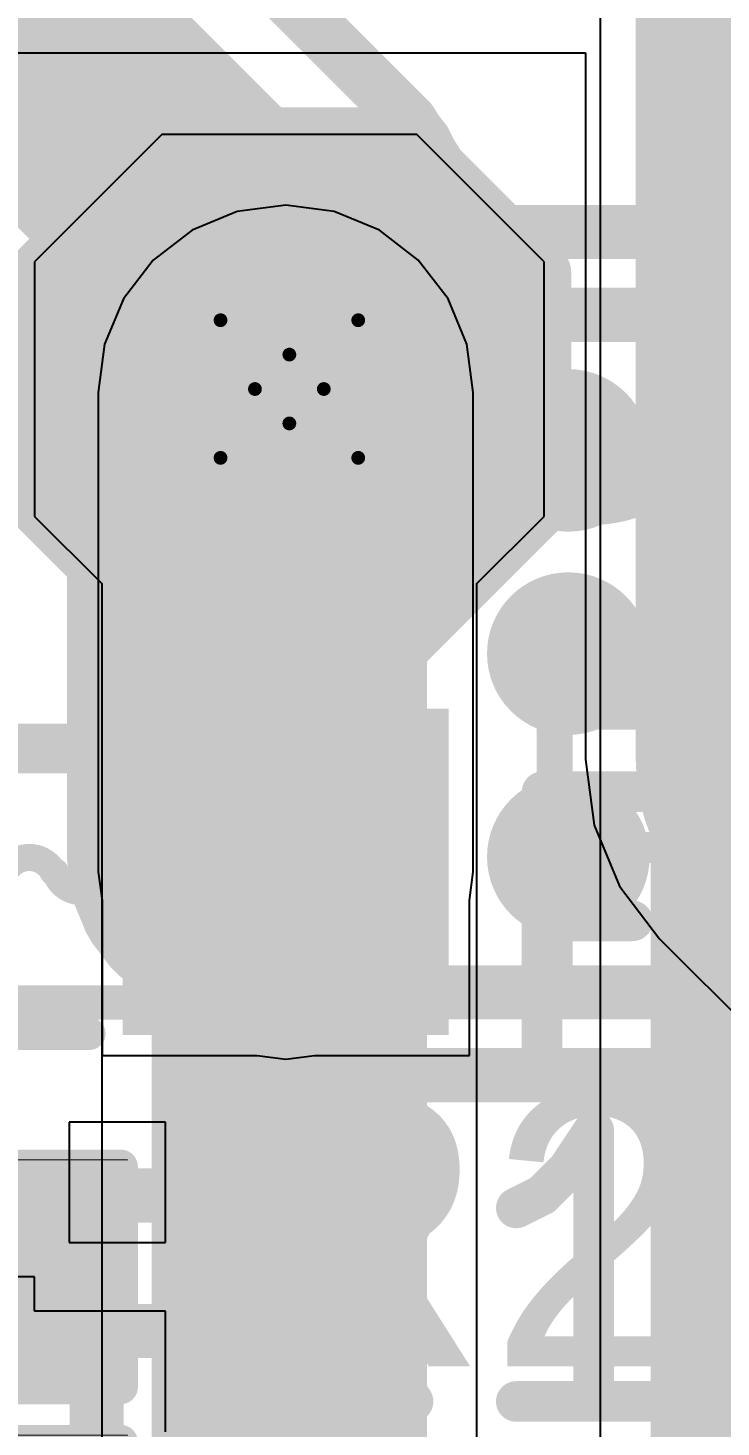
# Model space of a CAD drawing. Header units: inches. Extents: x 0 to 12.4, y -0.6 to 2.2.
# Drawn here: x 0.395 to 0.4957, y 1.0202 to 1.2235 of the extents above; entities that cross this region are included whole.
import ezdxf

# ---------------------------------------------------------------- set-up
doc = ezdxf.new("R2010")
doc.units = ezdxf.units.IN
doc.header["$MEASUREMENT"] = 0
for name, color, linetype in [('Bottom Layer', 5, 'Continuous'), ('Bottom Overlay', 54, 'Continuous'), ('Bottom Paste', 16, 'Continuous'), ('Bottom Solder', 6, 'Continuous'), ('Dimension', 6, 'Continuous'), ('Drill Drawing', 1, 'Continuous'), ('Mechanical 4', 56, 'Continuous'), ('Top Layer', 1, 'Continuous'), ('Top Overlay', 2, 'Continuous'), ('Top Paste', 8, 'Continuous'), ('Top Solder', 216, 'Continuous'), ('Via Holes', 16, 'Continuous')]:
    doc.layers.add(name, color=color, linetype=linetype)
doc.styles.add('Arial', font='', dxfattribs={"height": 0.2})
doc.styles.add('Arial_Bold', font='', dxfattribs={"height": 0.2})
doc.styles.get('Arial').set_extended_font_data('Arial')
doc.styles.get('Arial_Bold').set_extended_font_data('Arial', bold=True)

# ---------------------------------------------------------------- blocks, each defined once
blk = doc.blocks.new('R___0402_25')
at = {"layer": 'Top Layer'}
for points in [[(-0.0275, -0.0125), (-0.0275, 0.0125), (-0.0095, 0.0125), (-0.0095, -0.0125)], [(0.0095, -0.0125), (0.0095, 0.0125), (0.0275, 0.0125), (0.0275, -0.0125)]]:
    blk.add_hatch(color=1, dxfattribs=at).paths.add_polyline_path(points)
at = {"layer": 'Top Paste'}
for points in [[(-0.0275, -0.0125), (-0.0275, 0.0125), (-0.0095, 0.0125), (-0.0095, -0.0125)], [(0.0095, -0.0125), (0.0095, 0.0125), (0.0275, 0.0125), (0.0275, -0.0125)]]:
    blk.add_hatch(color=8, dxfattribs=at).paths.add_polyline_path(points)
at = {"layer": 'Top Solder'}
for points in [[(-0.02967, -0.01467), (-0.02967, 0.01467), (-0.00733, 0.01467), (-0.00733, -0.01467)], [(0.00733, -0.01467), (0.00733, 0.01467), (0.02967, 0.01467), (0.02967, -0.01467)]]:
    blk.add_hatch(color=216, dxfattribs=at).paths.add_polyline_path(points)
at = {"layer": 'Top Overlay'}
for points in [[(-0.031, 0.016, 0.005, 0.005, 0), (-0.031, -0.016, 0.005, 0.005, 0)], [(0.031, 0.016, 0.005, 0.005, 0), (-0.031, 0.016, 0.005, 0.005, 0)], [(0.031, 0.016, 0.005, 0.005, 0), (0.031, -0.016, 0.005, 0.005, 0)], [(0.031, -0.016, 0.005, 0.005, 0), (-0.031, -0.016, 0.005, 0.005, 0)], [(0.032, -0.017, 0.000127, 0.000127, 0), (-0.032, -0.017, 0.000127, 0.000127, 0)]]:
    blk.add_lwpolyline(points, format="xyseb", dxfattribs=at)
for points in [[(-0.03225, 0.016, 0.0025, 0.0025, 1), (-0.02975, 0.016, 0.0025, 0.0025, 1)], [(-0.03225, 0.016, 0.0025, 0.0025, 1), (-0.02975, 0.016, 0.0025, 0.0025, 1)], [(0.02975, 0.016, 0.0025, 0.0025, 1), (0.03225, 0.016, 0.0025, 0.0025, 1)], [(0.02975, 0.016, 0.0025, 0.0025, 1), (0.03225, 0.016, 0.0025, 0.0025, 1)], [(-0.03225, -0.016, 0.0025, 0.0025, 1), (-0.02975, -0.016, 0.0025, 0.0025, 1)], [(-0.03225, -0.016, 0.0025, 0.0025, 1), (-0.02975, -0.016, 0.0025, 0.0025, 1)], [(0.02975, -0.016, 0.0025, 0.0025, 1), (0.03225, -0.016, 0.0025, 0.0025, 1)], [(0.02975, -0.016, 0.0025, 0.0025, 1), (0.03225, -0.016, 0.0025, 0.0025, 1)], [(-0.03203, -0.017, 0.0000635, 0.0000635, 1), (-0.03197, -0.017, 0.0000635, 0.0000635, 1)], [(0.03197, -0.017, 0.0000635, 0.0000635, 1), (0.03203, -0.017, 0.0000635, 0.0000635, 1)]]:
    blk.add_lwpolyline(points, format="xyseb", close=True, dxfattribs=at)
blk = doc.blocks.new('R___0402_26')
at = {"layer": 'Top Layer'}
for points in [[(-0.0275, -0.0125), (-0.0275, 0.0125), (-0.0095, 0.0125), (-0.0095, -0.0125)], [(0.0095, -0.0125), (0.0095, 0.0125), (0.0275, 0.0125), (0.0275, -0.0125)]]:
    blk.add_hatch(color=1, dxfattribs=at).paths.add_polyline_path(points)
at = {"layer": 'Top Paste'}
for points in [[(-0.0275, -0.0125), (-0.0275, 0.0125), (-0.0095, 0.0125), (-0.0095, -0.0125)], [(0.0095, -0.0125), (0.0095, 0.0125), (0.0275, 0.0125), (0.0275, -0.0125)]]:
    blk.add_hatch(color=8, dxfattribs=at).paths.add_polyline_path(points)
at = {"layer": 'Top Solder'}
for points in [[(-0.02967, -0.01467), (-0.02967, 0.01467), (-0.00733, 0.01467), (-0.00733, -0.01467)], [(0.00733, -0.01467), (0.00733, 0.01467), (0.02967, 0.01467), (0.02967, -0.01467)]]:
    blk.add_hatch(color=216, dxfattribs=at).paths.add_polyline_path(points)
at = {"layer": 'Top Overlay'}
for points in [[(-0.031, 0.016, 0.005, 0.005, 0), (-0.031, -0.016, 0.005, 0.005, 0)], [(0.031, 0.016, 0.005, 0.005, 0), (-0.031, 0.016, 0.005, 0.005, 0)], [(0.031, 0.016, 0.005, 0.005, 0), (0.031, -0.016, 0.005, 0.005, 0)], [(0.031, -0.016, 0.005, 0.005, 0), (-0.031, -0.016, 0.005, 0.005, 0)], [(0.032, -0.017, 0.000127, 0.000127, 0), (-0.032, -0.017, 0.000127, 0.000127, 0)]]:
    blk.add_lwpolyline(points, format="xyseb", dxfattribs=at)
for points in [[(-0.03225, 0.016, 0.0025, 0.0025, 1), (-0.02975, 0.016, 0.0025, 0.0025, 1)], [(-0.03225, 0.016, 0.0025, 0.0025, 1), (-0.02975, 0.016, 0.0025, 0.0025, 1)], [(0.02975, 0.016, 0.0025, 0.0025, 1), (0.03225, 0.016, 0.0025, 0.0025, 1)], [(0.02975, 0.016, 0.0025, 0.0025, 1), (0.03225, 0.016, 0.0025, 0.0025, 1)], [(-0.03225, -0.016, 0.0025, 0.0025, 1), (-0.02975, -0.016, 0.0025, 0.0025, 1)], [(-0.03225, -0.016, 0.0025, 0.0025, 1), (-0.02975, -0.016, 0.0025, 0.0025, 1)], [(0.02975, -0.016, 0.0025, 0.0025, 1), (0.03225, -0.016, 0.0025, 0.0025, 1)], [(0.02975, -0.016, 0.0025, 0.0025, 1), (0.03225, -0.016, 0.0025, 0.0025, 1)], [(-0.03203, -0.017, 0.0000635, 0.0000635, 1), (-0.03197, -0.017, 0.0000635, 0.0000635, 1)], [(0.03197, -0.017, 0.0000635, 0.0000635, 1), (0.03203, -0.017, 0.0000635, 0.0000635, 1)]]:
    blk.add_lwpolyline(points, format="xyseb", close=True, dxfattribs=at)
blk = doc.blocks.new('T__________B_44')
at = {"layer": 'Bottom Layer'}
blk.add_hatch(color=5, dxfattribs=at).paths.add_polyline_path([(0.015, 0.03), (-0.015, 0.03), (-0.03, 0.015), (-0.03, -0.015), (-0.015, -0.03), (0.015, -0.03), (0.03, -0.015), (0.03, 0.015)])
at = {"layer": 'Bottom Paste'}
blk.add_hatch(color=16, dxfattribs=at).paths.add_polyline_path([(0.015, 0.03), (-0.015, 0.03), (-0.03, 0.015), (-0.03, -0.015), (-0.015, -0.03), (0.015, -0.03), (0.03, -0.015), (0.03, 0.015)])
at = {"layer": 'Bottom Solder'}
blk.add_hatch(color=6, dxfattribs=at).paths.add_polyline_path([(0.017, 0.034), (-0.017, 0.034), (-0.034, 0.017), (-0.034, -0.017), (-0.017, -0.034), (0.017, -0.034), (0.034, -0.017), (0.034, 0.017)])
at = {"layer": 'Bottom Overlay'}
for points in [[(-0.017, 0.037, 0.00787, 0.00787, 0), (-0.037, 0.017, 0.00787, 0.00787, 0)], [(0.017, 0.037, 0.00787, 0.00787, 0), (-0.017, 0.037, 0.00787, 0.00787, 0)], [(0.017, 0.037, 0.00787, 0.00787, 0), (-0.017, 0.037, 0.00787, 0.00787, 0)], [(0.037, 0.017, 0.00787, 0.00787, 0), (0.017, 0.037, 0.00787, 0.00787, 0)], [(-0.037, 0.017, 0.00787, 0.00787, 0), (-0.037, -0.017, 0.00787, 0.00787, 0)], [(0.037, 0.017, 0.00787, 0.00787, 0), (0.037, -0.017, 0.00787, 0.00787, 0)], [(-0.017, -0.037, 0.00787, 0.00787, 0), (-0.037, -0.017, 0.00787, 0.00787, 0)], [(0.037, -0.017, 0.00787, 0.00787, 0), (0.017, -0.037, 0.00787, 0.00787, 0)], [(0.017, -0.037, 0.00787, 0.00787, 0), (-0.017, -0.037, 0.00787, 0.00787, 0)], [(0.017, -0.037, 0.00787, 0.00787, 0), (-0.017, -0.037, 0.00787, 0.00787, 0)]]:
    blk.add_lwpolyline(points, format="xyseb", dxfattribs=at)
for points in [[(-0.01897, 0.037, 0.00394, 0.00394, 1), (-0.01503, 0.037, 0.00394, 0.00394, 1)], [(-0.01897, 0.037, 0.00394, 0.00394, 1), (-0.01503, 0.037, 0.00394, 0.00394, 1)], [(-0.01897, 0.037, 0.00394, 0.00394, 1), (-0.01503, 0.037, 0.00394, 0.00394, 1)], [(0.01503, 0.037, 0.00394, 0.00394, 1), (0.01897, 0.037, 0.00394, 0.00394, 1)], [(0.01503, 0.037, 0.00394, 0.00394, 1), (0.01897, 0.037, 0.00394, 0.00394, 1)], [(0.01503, 0.037, 0.00394, 0.00394, 1), (0.01897, 0.037, 0.00394, 0.00394, 1)], [(-0.03897, 0.017, 0.00394, 0.00394, 1), (-0.03503, 0.017, 0.00394, 0.00394, 1)], [(-0.03897, 0.017, 0.00394, 0.00394, 1), (-0.03503, 0.017, 0.00394, 0.00394, 1)], [(0.03503, 0.017, 0.00394, 0.00394, 1), (0.03897, 0.017, 0.00394, 0.00394, 1)], [(0.03503, 0.017, 0.00394, 0.00394, 1), (0.03897, 0.017, 0.00394, 0.00394, 1)], [(-0.03897, -0.017, 0.00394, 0.00394, 1), (-0.03503, -0.017, 0.00394, 0.00394, 1)], [(-0.03897, -0.017, 0.00394, 0.00394, 1), (-0.03503, -0.017, 0.00394, 0.00394, 1)], [(0.03503, -0.017, 0.00394, 0.00394, 1), (0.03897, -0.017, 0.00394, 0.00394, 1)], [(0.03503, -0.017, 0.00394, 0.00394, 1), (0.03897, -0.017, 0.00394, 0.00394, 1)], [(-0.01897, -0.037, 0.00394, 0.00394, 1), (-0.01503, -0.037, 0.00394, 0.00394, 1)], [(-0.01897, -0.037, 0.00394, 0.00394, 1), (-0.01503, -0.037, 0.00394, 0.00394, 1)], [(-0.01897, -0.037, 0.00394, 0.00394, 1), (-0.01503, -0.037, 0.00394, 0.00394, 1)], [(0.01503, -0.037, 0.00394, 0.00394, 1), (0.01897, -0.037, 0.00394, 0.00394, 1)], [(0.01503, -0.037, 0.00394, 0.00394, 1), (0.01897, -0.037, 0.00394, 0.00394, 1)], [(0.01503, -0.037, 0.00394, 0.00394, 1), (0.01897, -0.037, 0.00394, 0.00394, 1)]]:
    blk.add_lwpolyline(points, format="xyseb", close=True, dxfattribs=at)
blk = doc.blocks.new('_____0603_57')
at = {"layer": 'Top Layer'}
for points in [[(-0.01378, -0.01969), (-0.05315, -0.01969), (-0.05315, 0.01969), (-0.01378, 0.01969)], [(0.05315, -0.01969), (0.01378, -0.01969), (0.01378, 0.01969), (0.05315, 0.01969)]]:
    blk.add_hatch(color=1, dxfattribs=at).paths.add_polyline_path(points)
at = {"layer": 'Top Paste'}
for points in [[(-0.01378, -0.01969), (-0.05315, -0.01969), (-0.05315, 0.01969), (-0.01378, 0.01969)], [(0.05315, -0.01969), (0.01378, -0.01969), (0.01378, 0.01969), (0.05315, 0.01969)]]:
    blk.add_hatch(color=8, dxfattribs=at).paths.add_polyline_path(points)
at = {"layer": 'Top Solder'}
for points in [[(-0.00978, -0.02369), (-0.05715, -0.02369), (-0.05715, 0.02369), (-0.00978, 0.02369)], [(0.05715, -0.02369), (0.00978, -0.02369), (0.00978, 0.02369), (0.05715, 0.02369)]]:
    blk.add_hatch(color=216, dxfattribs=at).paths.add_polyline_path(points)
at = {"layer": 'Top Overlay'}
for points in [[(0.01, 0.019, 0.005, 0.005, 0), (-0.01, 0.019, 0.005, 0.005, 0)], [(-0.00761, -0.0001, 0.00394, 0.00394, -0.770164), (0, 0, 0.00394, 0.00394, 0)], [(0.00773, 0.00181, 0.00394, 0.00394, -0.784117), (0.00028, 0.00008, 0.00394, 0.00394, 0)], [(0.01, -0.019, 0.005, 0.005, 0), (-0.01, -0.019, 0.005, 0.005, 0)]]:
    blk.add_lwpolyline(points, format="xyseb", dxfattribs=at)
for points in [[(-0.01125, 0.019, 0.0025, 0.0025, 1), (-0.00875, 0.019, 0.0025, 0.0025, 1)], [(0.00875, 0.019, 0.0025, 0.0025, 1), (0.01125, 0.019, 0.0025, 0.0025, 1)], [(-0.00071, 0.00008, 0.00197, 0.00197, 1), (0.00126, 0.00008, 0.00197, 0.00197, 1)], [(0.00674, 0.00181, 0.00197, 0.00197, 1), (0.00871, 0.00181, 0.00197, 0.00197, 1)], [(-0.0086, -0.0001, 0.00197, 0.00197, 1), (-0.00663, -0.0001, 0.00197, 0.00197, 1)], [(-0.00098, 0, 0.00197, 0.00197, 1), (0.00098, 0, 0.00197, 0.00197, 1)], [(-0.01125, -0.019, 0.0025, 0.0025, 1), (-0.00875, -0.019, 0.0025, 0.0025, 1)], [(0.00875, -0.019, 0.0025, 0.0025, 1), (0.01125, -0.019, 0.0025, 0.0025, 1)]]:
    blk.add_lwpolyline(points, format="xyseb", close=True, dxfattribs=at)

msp = doc.modelspace()

# ---------------------------------------------------------------- hatches: boundary and pattern name
at = {"layer": 'Bottom Layer'}
h = msp.add_hatch(color=5, dxfattribs=at)
edge = h.paths.add_edge_path()
edge.add_arc((0.433, 1.171), 0.01181, 0, 360)
at = {"layer": 'Dimension'}
h = msp.add_hatch(color=6, dxfattribs=at)
edge = h.paths.add_edge_path()
edge.add_arc((0.47352, 1.16208), 0.01181, 0, 360)
h = msp.add_hatch(color=6, dxfattribs=at)
edge = h.paths.add_edge_path()
edge.add_arc((0.50305, 1.16208), 0.01181, 0, 360)
h = msp.add_hatch(color=6, dxfattribs=at)
edge = h.paths.add_edge_path()
edge.add_arc((0.47352, 1.13256), 0.01181, 0, 360)
h = msp.add_hatch(color=6, dxfattribs=at)
edge = h.paths.add_edge_path()
edge.add_arc((0.50305, 1.13256), 0.01181, 0, 360)
h = msp.add_hatch(color=6, dxfattribs=at)
edge = h.paths.add_edge_path()
edge.add_arc((0.47352, 1.10303), 0.01181, 0, 360)
h = msp.add_hatch(color=6, dxfattribs=at)
edge = h.paths.add_edge_path()
edge.add_arc((0.50305, 1.10303), 0.01181, 0, 360)
h = msp.add_hatch(color=6, dxfattribs=at)
edge = h.paths.add_edge_path()
edge.add_arc((0.43808, 1.04397), 0.01181, 0, 360)
at = {"layer": 'Top Layer'}
h = msp.add_hatch(color=1, dxfattribs=at)
edge = h.paths.add_edge_path()
edge.add_arc((0.433, 1.171), 0.01181, 0, 360)
at = {"layer": 'Via Holes'}
h = msp.add_hatch(color=7, dxfattribs=at)
edge = h.paths.add_edge_path()
edge.add_arc((0.433, 1.171), 0.00591, 0, 360)

# ---------------------------------------------------------------- linework, layer by layer
at = {"layer": 'Bottom Layer'}
for p, q in [((0.47816, 1.323), (0.47816, 0.78064)), ((0.4145, 1.208), (0.396, 1.1895)), ((0.4515, 1.208), (0.4145, 1.208)), ((0.47, 1.1895), (0.4515, 1.208)), ((0.396, 1.1895), (0.396, 1.1525)), ((0.47, 1.1525), (0.47, 1.1895)), ((0.396, 1.1525), (0.40577, 1.14273)), ((0.46023, 1.14273), (0.47, 1.1525)), ((0.40577, 1.14273), (0.40577, 0.92228)), ((0.46023, 0.911), (0.46023, 1.14273))]:
    msp.add_line(p, q, dxfattribs=at)
for points in [[(0.515, 0.76538, 0.05906, 0.05906, 0), (0.515, 1.323, 0.05906, 0.05906, 0)], [(0.433, 0.911, 0.04, 0.04, 0), (0.433, 1.171, 0.04, 0.04, 0)]]:
    msp.add_lwpolyline(points, format="xyseb", dxfattribs=at)
msp.add_lwpolyline([(0.423, 1.171, 0.02, 0.02, 1), (0.443, 1.171, 0.02, 0.02, 1)], format="xyseb", close=True, dxfattribs=at)
at = {"layer": 'Dimension'}
for points in [[(0.37644, 1.28404, 0.00787, 0.00787, 0), (0.44556, 1.21493, 0.00787, 0.00787, 0)], [(0.35541, 1.26051, 0.03937, 0.03937, 0), (0.42578, 1.19013, 0.03937, 0.03937, 0)], [(0.44556, 1.21493, 0.00787, 0.00787, 0), (0.45058, 1.20991, 0.00787, 0.00787, 0)], [(0.45058, 1.20991, 0.00787, 0.00787, 0), (0.45138, 1.20863, 0.00787, 0.00787, 0)], [(0.45138, 1.20863, 0.00787, 0.00787, 0), (0.4517, 1.20819, 0.00787, 0.00787, 0)], [(0.4517, 1.20819, 0.00787, 0.00787, 0), (0.45246, 1.20722, 0.00787, 0.00787, 0)], [(0.42578, 1.10303, 0.03937, 0.03937, 0), (0.42578, 1.19013, 0.03937, 0.03937, 0)], [(0.45246, 1.20722, 0.00787, 0.00787, 0), (0.45264, 1.20701, 0.00787, 0.00787, 0)], [(0.45246, 1.20722, 0.00787, 0.00787, 0), (0.45246, 1.20722, 0.00787, 0.00787, 0)], [(0.45264, 1.20701, 0.00787, 0.00787, 0), (0.45275, 1.20676, 0.00787, 0.00787, 0)], [(0.45275, 1.20676, 0.00787, 0.00787, 0), (0.45329, 1.20565, 0.00787, 0.00787, 0)], [(0.45329, 1.20565, 0.00787, 0.00787, 0), (0.45355, 1.20517, 0.00787, 0.00787, 0)], [(0.45355, 1.20517, 0.00787, 0.00787, 0), (0.45436, 1.2039, 0.00787, 0.00787, 0)], [(0.45436, 1.2039, 0.00787, 0.00787, 0), (0.45485, 1.20247, 0.00787, 0.00787, 0)], [(0.45485, 1.20247, 0.00787, 0.00787, 0), (0.45506, 1.20197, 0.00787, 0.00787, 0)], [(0.45506, 1.20197, 0.00787, 0.00787, 0), (0.4556, 1.20086, 0.00787, 0.00787, 0)], [(0.4556, 1.20086, 0.00787, 0.00787, 0), (0.45572, 1.20061, 0.00787, 0.00787, 0)], [(0.4556, 1.20086, 0.00787, 0.00787, 0), (0.4556, 1.20086, 0.00787, 0.00787, 0)], [(0.45572, 1.20061, 0.00787, 0.00787, 0), (0.45605, 1.19914, 0.00787, 0.00787, 0)], [(0.45605, 1.19914, 0.00787, 0.00787, 0), (0.4562, 1.19861, 0.00787, 0.00787, 0)], [(0.4562, 1.19861, 0.00787, 0.00787, 0), (0.4567, 1.19719, 0.00787, 0.00787, 0)], [(0.4567, 1.19719, 0.00787, 0.00787, 0), (0.45676, 1.19721, 0.00787, 0.00787, 0)], [(0.45676, 1.19721, 0.00787, 0.00787, 0), (0.45752, 1.19563, 0.00787, 0.00787, 0)], [(0.45752, 1.19563, 0.00787, 0.00787, 0), (0.45922, 1.19428, 0.00787, 0.00787, 0)], [(0.45922, 1.19428, 0.00787, 0.00787, 0), (0.46134, 1.1938, 0.00787, 0.00787, 0)], [(0.46134, 1.1938, 0.00787, 0.00787, 0), (0.53221, 1.1938, 0.00787, 0.00787, 0)], [(0.41862, 1.18085, 0.00787, 0.00787, 0), (0.41985, 1.18118, 0.00787, 0.00787, 0)], [(0.41985, 1.18118, 0.00787, 0.00787, 0), (0.42399, 1.18173, 0.00787, 0.00787, 0)], [(0.42399, 1.18173, 0.00787, 0.00787, 0), (0.42463, 1.18177, 0.00787, 0.00787, 0)], [(0.42463, 1.18177, 0.00787, 0.00787, 0), (0.53225, 1.18177, 0.00787, 0.00787, 0)], [(0.41395, 1.17874, 0.00787, 0.00787, 0), (0.41506, 1.17938, 0.00787, 0.00787, 0)], [(0.41506, 1.17938, 0.00787, 0.00787, 0), (0.41862, 1.18085, 0.00787, 0.00787, 0)], [(0.4109, 1.17639, 0.00787, 0.00787, 0), (0.41395, 1.17874, 0.00787, 0.00787, 0)], [(0.40765, 1.17244, 0.00787, 0.00787, 0), (0.40999, 1.17549, 0.00787, 0.00787, 0)], [(0.40999, 1.17549, 0.00787, 0.00787, 0), (0.4109, 1.17639, 0.00787, 0.00787, 0)], [(0.40554, 1.16777, 0.00787, 0.00787, 0), (0.40701, 1.17133, 0.00787, 0.00787, 0)], [(0.40701, 1.17133, 0.00787, 0.00787, 0), (0.40765, 1.17244, 0.00787, 0.00787, 0)], [(0.40521, 1.16654, 0.00787, 0.00787, 0), (0.40554, 1.16777, 0.00787, 0.00787, 0)], [(0.40466, 1.1624, 0.00787, 0.00787, 0), (0.40521, 1.16654, 0.00787, 0.00787, 0)], [(0.40462, 1.16176, 0.00787, 0.00787, 0), (0.40466, 1.1624, 0.00787, 0.00787, 0)], [(0.40462, 1.10335, 0.00787, 0.00787, 0), (0.40462, 1.16176, 0.00787, 0.00787, 0)], [(0.40462, 1.10335, 0.00787, 0.00787, 0), (0.40466, 1.10271, 0.00787, 0.00787, 0)], [(0.40466, 1.10271, 0.00787, 0.00787, 0), (0.40521, 1.09857, 0.00787, 0.00787, 0)], [(0.40521, 1.09857, 0.00787, 0.00787, 0), (0.40554, 1.09734, 0.00787, 0.00787, 0)], [(0.40554, 1.09734, 0.00787, 0.00787, 0), (0.40701, 1.09378, 0.00787, 0.00787, 0)], [(0.40701, 1.09378, 0.00787, 0.00787, 0), (0.40765, 1.09268, 0.00787, 0.00787, 0)], [(0.40765, 1.09268, 0.00787, 0.00787, 0), (0.40999, 1.08962, 0.00787, 0.00787, 0)], [(0.40999, 1.08962, 0.00787, 0.00787, 0), (0.4109, 1.08872, 0.00787, 0.00787, 0)], [(0.4109, 1.08872, 0.00787, 0.00787, 0), (0.41395, 1.08637, 0.00787, 0.00787, 0)], [(0.41395, 1.08637, 0.00787, 0.00787, 0), (0.41506, 1.08573, 0.00787, 0.00787, 0)], [(0.41506, 1.08573, 0.00787, 0.00787, 0), (0.41862, 1.08426, 0.00787, 0.00787, 0)], [(0.41862, 1.08426, 0.00787, 0.00787, 0), (0.41985, 1.08393, 0.00787, 0.00787, 0)], [(0.41985, 1.08393, 0.00787, 0.00787, 0), (0.42348, 1.08345, 0.00787, 0.00787, 0)], [(0.42348, 1.08345, 0.00787, 0.00787, 0), (0.42399, 1.08338, 0.00787, 0.00787, 0)], [(0.42399, 1.08338, 0.00787, 0.00787, 0), (0.42463, 1.08334, 0.00787, 0.00787, 0)], [(0.42463, 1.08334, 0.00787, 0.00787, 0), (0.53225, 1.08334, 0.00787, 0.00787, 0)], [(0.42199, 1.06885, 0.00787, 0.00787, 0), (0.42378, 1.07065, 0.00787, 0.00787, 0)], [(0.42378, 1.07065, 0.00787, 0.00787, 0), (0.42623, 1.07132, 0.00787, 0.00787, 0)], [(0.42623, 1.07132, 0.00787, 0.00787, 0), (0.53221, 1.07132, 0.00787, 0.00787, 0)], [(0.42135, 1.0664, 0.00787, 0.00787, 0), (0.42199, 1.06885, 0.00787, 0.00787, 0)], [(0.42135, 1.0664, 0.00787, 0.00787, 0), (0.42202, 1.06395, 0.00787, 0.00787, 0)], [(0.42202, 1.06395, 0.00787, 0.00787, 0), (0.42346, 1.06153, 0.00787, 0.00787, 0)], [(0.42346, 1.06153, 0.00787, 0.00787, 0), (0.4237, 1.06097, 0.00787, 0.00787, 0)], [(0.4237, 1.06097, 0.00787, 0.00787, 0), (0.42531, 1.05544, 0.00787, 0.00787, 0)], [(0.42531, 1.05544, 0.00787, 0.00787, 0), (0.42539, 1.05495, 0.00787, 0.00787, 0)], [(0.39021, 1.05382, 0.00787, 0.00787, 0), (0.42481, 1.05382, 0.00787, 0.00787, 0)], [(0.42481, 1.05382, 0.00787, 0.00787, 0), (0.42533, 1.05396, 0.00787, 0.00787, 0)], [(0.42533, 1.05396, 0.00787, 0.00787, 0), (0.42543, 1.05449, 0.00787, 0.00787, 0)], [(0.42539, 1.05495, 0.00787, 0.00787, 0), (0.42543, 1.05449, 0.00787, 0.00787, 0)], [(0.40501, 1.03349, 0.00787, 0.00787, 0), (0.40515, 1.03399, 0.00787, 0.00787, 0)], [(0.40501, 1.01509, 0.00787, 0.00787, 0), (0.40501, 1.03349, 0.00787, 0.00787, 0)], [(0.40515, 1.03399, 0.00787, 0.00787, 0), (0.40566, 1.03413, 0.00787, 0.00787, 0)], [(0.40566, 1.03413, 0.00787, 0.00787, 0), (0.42481, 1.03413, 0.00787, 0.00787, 0)], [(0.42481, 1.03413, 0.00787, 0.00787, 0), (0.42533, 1.03398, 0.00787, 0.00787, 0)], [(0.42531, 1.03251, 0.00787, 0.00787, 0), (0.42539, 1.033, 0.00787, 0.00787, 0)], [(0.42533, 1.03398, 0.00787, 0.00787, 0), (0.42543, 1.03346, 0.00787, 0.00787, 0)], [(0.42539, 1.033, 0.00787, 0.00787, 0), (0.42543, 1.03346, 0.00787, 0.00787, 0)], [(0.4237, 1.02698, 0.00787, 0.00787, 0), (0.42531, 1.03251, 0.00787, 0.00787, 0)], [(0.42337, 1.02623, 0.00787, 0.00787, 0), (0.4237, 1.02698, 0.00787, 0.00787, 0)], [(0.42297, 1.02429, 0.00787, 0.00787, 0), (0.42337, 1.02623, 0.00787, 0.00787, 0)], [(0.42297, 1.02429, 0.00787, 0.00787, 0), (0.42337, 1.02235, 0.00787, 0.00787, 0)], [(0.42337, 1.02235, 0.00787, 0.00787, 0), (0.4237, 1.0216, 0.00787, 0.00787, 0)], [(0.4237, 1.0216, 0.00787, 0.00787, 0), (0.42531, 1.01607, 0.00787, 0.00787, 0)]]:
    msp.add_lwpolyline(points, format="xyseb", dxfattribs=at)
for points in [[(0.44359, 1.21493, 0.00394, 0.00394, 1), (0.44752, 1.21493, 0.00394, 0.00394, 1)], [(0.44359, 1.21493, 0.00394, 0.00394, 1), (0.44752, 1.21493, 0.00394, 0.00394, 1)], [(0.44861, 1.20991, 0.00394, 0.00394, 1), (0.45255, 1.20991, 0.00394, 0.00394, 1)], [(0.44861, 1.20991, 0.00394, 0.00394, 1), (0.45255, 1.20991, 0.00394, 0.00394, 1)], [(0.44941, 1.20863, 0.00394, 0.00394, 1), (0.45335, 1.20863, 0.00394, 0.00394, 1)], [(0.44941, 1.20863, 0.00394, 0.00394, 1), (0.45335, 1.20863, 0.00394, 0.00394, 1)], [(0.44973, 1.20819, 0.00394, 0.00394, 1), (0.45366, 1.20819, 0.00394, 0.00394, 1)], [(0.44973, 1.20819, 0.00394, 0.00394, 1), (0.45366, 1.20819, 0.00394, 0.00394, 1)], [(0.41594, 1.19013, 0.01969, 0.01969, 1), (0.43562, 1.19013, 0.01969, 0.01969, 1)], [(0.41594, 1.19013, 0.01969, 0.01969, 1), (0.43562, 1.19013, 0.01969, 0.01969, 1)], [(0.4505, 1.20722, 0.00394, 0.00394, 1), (0.45443, 1.20722, 0.00394, 0.00394, 1)], [(0.4505, 1.20722, 0.00394, 0.00394, 1), (0.45443, 1.20722, 0.00394, 0.00394, 1)], [(0.4505, 1.20722, 0.00394, 0.00394, 1), (0.45443, 1.20722, 0.00394, 0.00394, 1)], [(0.4505, 1.20722, 0.00394, 0.00394, 1), (0.45443, 1.20722, 0.00394, 0.00394, 1)], [(0.45067, 1.20701, 0.00394, 0.00394, 1), (0.4546, 1.20701, 0.00394, 0.00394, 1)], [(0.45067, 1.20701, 0.00394, 0.00394, 1), (0.4546, 1.20701, 0.00394, 0.00394, 1)], [(0.45079, 1.20676, 0.00394, 0.00394, 1), (0.45472, 1.20676, 0.00394, 0.00394, 1)], [(0.45079, 1.20676, 0.00394, 0.00394, 1), (0.45472, 1.20676, 0.00394, 0.00394, 1)], [(0.45132, 1.20565, 0.00394, 0.00394, 1), (0.45526, 1.20565, 0.00394, 0.00394, 1)], [(0.45132, 1.20565, 0.00394, 0.00394, 1), (0.45526, 1.20565, 0.00394, 0.00394, 1)], [(0.45159, 1.20517, 0.00394, 0.00394, 1), (0.45552, 1.20517, 0.00394, 0.00394, 1)], [(0.45159, 1.20517, 0.00394, 0.00394, 1), (0.45552, 1.20517, 0.00394, 0.00394, 1)], [(0.45239, 1.2039, 0.00394, 0.00394, 1), (0.45632, 1.2039, 0.00394, 0.00394, 1)], [(0.45239, 1.2039, 0.00394, 0.00394, 1), (0.45632, 1.2039, 0.00394, 0.00394, 1)], [(0.45289, 1.20247, 0.00394, 0.00394, 1), (0.45682, 1.20247, 0.00394, 0.00394, 1)], [(0.45289, 1.20247, 0.00394, 0.00394, 1), (0.45682, 1.20247, 0.00394, 0.00394, 1)], [(0.45309, 1.20197, 0.00394, 0.00394, 1), (0.45703, 1.20197, 0.00394, 0.00394, 1)], [(0.45309, 1.20197, 0.00394, 0.00394, 1), (0.45703, 1.20197, 0.00394, 0.00394, 1)], [(0.45363, 1.20086, 0.00394, 0.00394, 1), (0.45757, 1.20086, 0.00394, 0.00394, 1)], [(0.45363, 1.20086, 0.00394, 0.00394, 1), (0.45757, 1.20086, 0.00394, 0.00394, 1)], [(0.45363, 1.20086, 0.00394, 0.00394, 1), (0.45757, 1.20086, 0.00394, 0.00394, 1)], [(0.45363, 1.20086, 0.00394, 0.00394, 1), (0.45757, 1.20086, 0.00394, 0.00394, 1)], [(0.45375, 1.20061, 0.00394, 0.00394, 1), (0.45769, 1.20061, 0.00394, 0.00394, 1)], [(0.45375, 1.20061, 0.00394, 0.00394, 1), (0.45769, 1.20061, 0.00394, 0.00394, 1)], [(0.45408, 1.19914, 0.00394, 0.00394, 1), (0.45802, 1.19914, 0.00394, 0.00394, 1)], [(0.45408, 1.19914, 0.00394, 0.00394, 1), (0.45802, 1.19914, 0.00394, 0.00394, 1)], [(0.45424, 1.19861, 0.00394, 0.00394, 1), (0.45817, 1.19861, 0.00394, 0.00394, 1)], [(0.45424, 1.19861, 0.00394, 0.00394, 1), (0.45817, 1.19861, 0.00394, 0.00394, 1)], [(0.45473, 1.19719, 0.00394, 0.00394, 1), (0.45867, 1.19719, 0.00394, 0.00394, 1)], [(0.45473, 1.19719, 0.00394, 0.00394, 1), (0.45867, 1.19719, 0.00394, 0.00394, 1)], [(0.45479, 1.19721, 0.00394, 0.00394, 1), (0.45873, 1.19721, 0.00394, 0.00394, 1)], [(0.45479, 1.19721, 0.00394, 0.00394, 1), (0.45873, 1.19721, 0.00394, 0.00394, 1)], [(0.45555, 1.19563, 0.00394, 0.00394, 1), (0.45949, 1.19563, 0.00394, 0.00394, 1)], [(0.45555, 1.19563, 0.00394, 0.00394, 1), (0.45949, 1.19563, 0.00394, 0.00394, 1)], [(0.45725, 1.19428, 0.00394, 0.00394, 1), (0.46119, 1.19428, 0.00394, 0.00394, 1)], [(0.45725, 1.19428, 0.00394, 0.00394, 1), (0.46119, 1.19428, 0.00394, 0.00394, 1)], [(0.45937, 1.1938, 0.00394, 0.00394, 1), (0.46331, 1.1938, 0.00394, 0.00394, 1)], [(0.45937, 1.1938, 0.00394, 0.00394, 1), (0.46331, 1.1938, 0.00394, 0.00394, 1)], [(0.41788, 1.18118, 0.00394, 0.00394, 1), (0.42182, 1.18118, 0.00394, 0.00394, 1)], [(0.41788, 1.18118, 0.00394, 0.00394, 1), (0.42182, 1.18118, 0.00394, 0.00394, 1)], [(0.42202, 1.18173, 0.00394, 0.00394, 1), (0.42596, 1.18173, 0.00394, 0.00394, 1)], [(0.42202, 1.18173, 0.00394, 0.00394, 1), (0.42596, 1.18173, 0.00394, 0.00394, 1)], [(0.42266, 1.18177, 0.00394, 0.00394, 1), (0.42659, 1.18177, 0.00394, 0.00394, 1)], [(0.42266, 1.18177, 0.00394, 0.00394, 1), (0.42659, 1.18177, 0.00394, 0.00394, 1)], [(0.41309, 1.17938, 0.00394, 0.00394, 1), (0.41702, 1.17938, 0.00394, 0.00394, 1)], [(0.41309, 1.17938, 0.00394, 0.00394, 1), (0.41702, 1.17938, 0.00394, 0.00394, 1)], [(0.41665, 1.18085, 0.00394, 0.00394, 1), (0.42059, 1.18085, 0.00394, 0.00394, 1)], [(0.41665, 1.18085, 0.00394, 0.00394, 1), (0.42059, 1.18085, 0.00394, 0.00394, 1)], [(0.41198, 1.17874, 0.00394, 0.00394, 1), (0.41592, 1.17874, 0.00394, 0.00394, 1)], [(0.41198, 1.17874, 0.00394, 0.00394, 1), (0.41592, 1.17874, 0.00394, 0.00394, 1)], [(0.40803, 1.17549, 0.00394, 0.00394, 1), (0.41196, 1.17549, 0.00394, 0.00394, 1)], [(0.40803, 1.17549, 0.00394, 0.00394, 1), (0.41196, 1.17549, 0.00394, 0.00394, 1)], [(0.40893, 1.17639, 0.00394, 0.00394, 1), (0.41286, 1.17639, 0.00394, 0.00394, 1)], [(0.40893, 1.17639, 0.00394, 0.00394, 1), (0.41286, 1.17639, 0.00394, 0.00394, 1)], [(0.40504, 1.17133, 0.00394, 0.00394, 1), (0.40898, 1.17133, 0.00394, 0.00394, 1)], [(0.40504, 1.17133, 0.00394, 0.00394, 1), (0.40898, 1.17133, 0.00394, 0.00394, 1)], [(0.40568, 1.17244, 0.00394, 0.00394, 1), (0.40962, 1.17244, 0.00394, 0.00394, 1)], [(0.40568, 1.17244, 0.00394, 0.00394, 1), (0.40962, 1.17244, 0.00394, 0.00394, 1)], [(0.40357, 1.16777, 0.00394, 0.00394, 1), (0.40751, 1.16777, 0.00394, 0.00394, 1)], [(0.40357, 1.16777, 0.00394, 0.00394, 1), (0.40751, 1.16777, 0.00394, 0.00394, 1)], [(0.40324, 1.16654, 0.00394, 0.00394, 1), (0.40718, 1.16654, 0.00394, 0.00394, 1)], [(0.40324, 1.16654, 0.00394, 0.00394, 1), (0.40718, 1.16654, 0.00394, 0.00394, 1)], [(0.40265, 1.16176, 0.00394, 0.00394, 1), (0.40659, 1.16176, 0.00394, 0.00394, 1)], [(0.40265, 1.16176, 0.00394, 0.00394, 1), (0.40659, 1.16176, 0.00394, 0.00394, 1)], [(0.40269, 1.1624, 0.00394, 0.00394, 1), (0.40663, 1.1624, 0.00394, 0.00394, 1)], [(0.40269, 1.1624, 0.00394, 0.00394, 1), (0.40663, 1.1624, 0.00394, 0.00394, 1)], [(0.41594, 1.10303, 0.01969, 0.01969, 1), (0.43562, 1.10303, 0.01969, 0.01969, 1)], [(0.40265, 1.10335, 0.00394, 0.00394, 1), (0.40659, 1.10335, 0.00394, 0.00394, 1)], [(0.40265, 1.10335, 0.00394, 0.00394, 1), (0.40659, 1.10335, 0.00394, 0.00394, 1)], [(0.40269, 1.10271, 0.00394, 0.00394, 1), (0.40663, 1.10271, 0.00394, 0.00394, 1)], [(0.40269, 1.10271, 0.00394, 0.00394, 1), (0.40663, 1.10271, 0.00394, 0.00394, 1)], [(0.40324, 1.09857, 0.00394, 0.00394, 1), (0.40718, 1.09857, 0.00394, 0.00394, 1)], [(0.40324, 1.09857, 0.00394, 0.00394, 1), (0.40718, 1.09857, 0.00394, 0.00394, 1)], [(0.40357, 1.09734, 0.00394, 0.00394, 1), (0.40751, 1.09734, 0.00394, 0.00394, 1)], [(0.40357, 1.09734, 0.00394, 0.00394, 1), (0.40751, 1.09734, 0.00394, 0.00394, 1)], [(0.40504, 1.09378, 0.00394, 0.00394, 1), (0.40898, 1.09378, 0.00394, 0.00394, 1)], [(0.40504, 1.09378, 0.00394, 0.00394, 1), (0.40898, 1.09378, 0.00394, 0.00394, 1)], [(0.40568, 1.09268, 0.00394, 0.00394, 1), (0.40962, 1.09268, 0.00394, 0.00394, 1)], [(0.40568, 1.09268, 0.00394, 0.00394, 1), (0.40962, 1.09268, 0.00394, 0.00394, 1)], [(0.40803, 1.08962, 0.00394, 0.00394, 1), (0.41196, 1.08962, 0.00394, 0.00394, 1)], [(0.40803, 1.08962, 0.00394, 0.00394, 1), (0.41196, 1.08962, 0.00394, 0.00394, 1)], [(0.40893, 1.08872, 0.00394, 0.00394, 1), (0.41286, 1.08872, 0.00394, 0.00394, 1)], [(0.40893, 1.08872, 0.00394, 0.00394, 1), (0.41286, 1.08872, 0.00394, 0.00394, 1)], [(0.41198, 1.08637, 0.00394, 0.00394, 1), (0.41592, 1.08637, 0.00394, 0.00394, 1)], [(0.41198, 1.08637, 0.00394, 0.00394, 1), (0.41592, 1.08637, 0.00394, 0.00394, 1)], [(0.41309, 1.08573, 0.00394, 0.00394, 1), (0.41702, 1.08573, 0.00394, 0.00394, 1)], [(0.41309, 1.08573, 0.00394, 0.00394, 1), (0.41702, 1.08573, 0.00394, 0.00394, 1)], [(0.41665, 1.08426, 0.00394, 0.00394, 1), (0.42059, 1.08426, 0.00394, 0.00394, 1)], [(0.41665, 1.08426, 0.00394, 0.00394, 1), (0.42059, 1.08426, 0.00394, 0.00394, 1)], [(0.41788, 1.08393, 0.00394, 0.00394, 1), (0.42182, 1.08393, 0.00394, 0.00394, 1)], [(0.41788, 1.08393, 0.00394, 0.00394, 1), (0.42182, 1.08393, 0.00394, 0.00394, 1)], [(0.42151, 1.08345, 0.00394, 0.00394, 1), (0.42544, 1.08345, 0.00394, 0.00394, 1)], [(0.42151, 1.08345, 0.00394, 0.00394, 1), (0.42544, 1.08345, 0.00394, 0.00394, 1)], [(0.42202, 1.08338, 0.00394, 0.00394, 1), (0.42596, 1.08338, 0.00394, 0.00394, 1)], [(0.42202, 1.08338, 0.00394, 0.00394, 1), (0.42596, 1.08338, 0.00394, 0.00394, 1)], [(0.42266, 1.08334, 0.00394, 0.00394, 1), (0.42659, 1.08334, 0.00394, 0.00394, 1)], [(0.42266, 1.08334, 0.00394, 0.00394, 1), (0.42659, 1.08334, 0.00394, 0.00394, 1)], [(0.42181, 1.07065, 0.00394, 0.00394, 1), (0.42574, 1.07065, 0.00394, 0.00394, 1)], [(0.42181, 1.07065, 0.00394, 0.00394, 1), (0.42574, 1.07065, 0.00394, 0.00394, 1)], [(0.42426, 1.07132, 0.00394, 0.00394, 1), (0.4282, 1.07132, 0.00394, 0.00394, 1)], [(0.42426, 1.07132, 0.00394, 0.00394, 1), (0.4282, 1.07132, 0.00394, 0.00394, 1)], [(0.42002, 1.06885, 0.00394, 0.00394, 1), (0.42396, 1.06885, 0.00394, 0.00394, 1)], [(0.42002, 1.06885, 0.00394, 0.00394, 1), (0.42396, 1.06885, 0.00394, 0.00394, 1)], [(0.41938, 1.0664, 0.00394, 0.00394, 1), (0.42331, 1.0664, 0.00394, 0.00394, 1)], [(0.41938, 1.0664, 0.00394, 0.00394, 1), (0.42331, 1.0664, 0.00394, 0.00394, 1)], [(0.42006, 1.06395, 0.00394, 0.00394, 1), (0.42399, 1.06395, 0.00394, 0.00394, 1)], [(0.42006, 1.06395, 0.00394, 0.00394, 1), (0.42399, 1.06395, 0.00394, 0.00394, 1)], [(0.42149, 1.06153, 0.00394, 0.00394, 1), (0.42542, 1.06153, 0.00394, 0.00394, 1)], [(0.42149, 1.06153, 0.00394, 0.00394, 1), (0.42542, 1.06153, 0.00394, 0.00394, 1)], [(0.42173, 1.06097, 0.00394, 0.00394, 1), (0.42567, 1.06097, 0.00394, 0.00394, 1)], [(0.42173, 1.06097, 0.00394, 0.00394, 1), (0.42567, 1.06097, 0.00394, 0.00394, 1)], [(0.42334, 1.05544, 0.00394, 0.00394, 1), (0.42727, 1.05544, 0.00394, 0.00394, 1)], [(0.42334, 1.05544, 0.00394, 0.00394, 1), (0.42727, 1.05544, 0.00394, 0.00394, 1)], [(0.42284, 1.05382, 0.00394, 0.00394, 1), (0.42678, 1.05382, 0.00394, 0.00394, 1)], [(0.42284, 1.05382, 0.00394, 0.00394, 1), (0.42678, 1.05382, 0.00394, 0.00394, 1)], [(0.42336, 1.05396, 0.00394, 0.00394, 1), (0.42729, 1.05396, 0.00394, 0.00394, 1)], [(0.42336, 1.05396, 0.00394, 0.00394, 1), (0.42729, 1.05396, 0.00394, 0.00394, 1)], [(0.42343, 1.05495, 0.00394, 0.00394, 1), (0.42736, 1.05495, 0.00394, 0.00394, 1)], [(0.42343, 1.05495, 0.00394, 0.00394, 1), (0.42736, 1.05495, 0.00394, 0.00394, 1)], [(0.42346, 1.05449, 0.00394, 0.00394, 1), (0.4274, 1.05449, 0.00394, 0.00394, 1)], [(0.42346, 1.05449, 0.00394, 0.00394, 1), (0.4274, 1.05449, 0.00394, 0.00394, 1)], [(0.40305, 1.03349, 0.00394, 0.00394, 1), (0.40698, 1.03349, 0.00394, 0.00394, 1)], [(0.40305, 1.03349, 0.00394, 0.00394, 1), (0.40698, 1.03349, 0.00394, 0.00394, 1)], [(0.40318, 1.03399, 0.00394, 0.00394, 1), (0.40712, 1.03399, 0.00394, 0.00394, 1)], [(0.40318, 1.03399, 0.00394, 0.00394, 1), (0.40712, 1.03399, 0.00394, 0.00394, 1)], [(0.40369, 1.03413, 0.00394, 0.00394, 1), (0.40763, 1.03413, 0.00394, 0.00394, 1)], [(0.40369, 1.03413, 0.00394, 0.00394, 1), (0.40763, 1.03413, 0.00394, 0.00394, 1)], [(0.42284, 1.03413, 0.00394, 0.00394, 1), (0.42678, 1.03413, 0.00394, 0.00394, 1)], [(0.42284, 1.03413, 0.00394, 0.00394, 1), (0.42678, 1.03413, 0.00394, 0.00394, 1)], [(0.42336, 1.03398, 0.00394, 0.00394, 1), (0.42729, 1.03398, 0.00394, 0.00394, 1)], [(0.42336, 1.03398, 0.00394, 0.00394, 1), (0.42729, 1.03398, 0.00394, 0.00394, 1)], [(0.42343, 1.033, 0.00394, 0.00394, 1), (0.42736, 1.033, 0.00394, 0.00394, 1)], [(0.42343, 1.033, 0.00394, 0.00394, 1), (0.42736, 1.033, 0.00394, 0.00394, 1)], [(0.42346, 1.03346, 0.00394, 0.00394, 1), (0.4274, 1.03346, 0.00394, 0.00394, 1)], [(0.42346, 1.03346, 0.00394, 0.00394, 1), (0.4274, 1.03346, 0.00394, 0.00394, 1)], [(0.42334, 1.03251, 0.00394, 0.00394, 1), (0.42727, 1.03251, 0.00394, 0.00394, 1)], [(0.42334, 1.03251, 0.00394, 0.00394, 1), (0.42727, 1.03251, 0.00394, 0.00394, 1)], [(0.42173, 1.02698, 0.00394, 0.00394, 1), (0.42567, 1.02698, 0.00394, 0.00394, 1)], [(0.42173, 1.02698, 0.00394, 0.00394, 1), (0.42567, 1.02698, 0.00394, 0.00394, 1)], [(0.42141, 1.02623, 0.00394, 0.00394, 1), (0.42534, 1.02623, 0.00394, 0.00394, 1)], [(0.42141, 1.02623, 0.00394, 0.00394, 1), (0.42534, 1.02623, 0.00394, 0.00394, 1)], [(0.421, 1.02429, 0.00394, 0.00394, 1), (0.42494, 1.02429, 0.00394, 0.00394, 1)], [(0.421, 1.02429, 0.00394, 0.00394, 1), (0.42494, 1.02429, 0.00394, 0.00394, 1)], [(0.42141, 1.02235, 0.00394, 0.00394, 1), (0.42534, 1.02235, 0.00394, 0.00394, 1)], [(0.42141, 1.02235, 0.00394, 0.00394, 1), (0.42534, 1.02235, 0.00394, 0.00394, 1)], [(0.42173, 1.0216, 0.00394, 0.00394, 1), (0.42567, 1.0216, 0.00394, 0.00394, 1)], [(0.42173, 1.0216, 0.00394, 0.00394, 1), (0.42567, 1.0216, 0.00394, 0.00394, 1)]]:
    msp.add_lwpolyline(points, format="xyseb", close=True, dxfattribs=at)
at = {"layer": 'Drill Drawing'}
for points in [[(0.423, 1.181, 0.002, 0.002, 0), (0.433, 1.176, 0.002, 0.002, 0)], [(0.423, 1.181, 0.002, 0.002, 0), (0.428, 1.171, 0.002, 0.002, 0)], [(0.433, 1.176, 0.002, 0.002, 0), (0.443, 1.181, 0.002, 0.002, 0)], [(0.438, 1.171, 0.002, 0.002, 0), (0.443, 1.181, 0.002, 0.002, 0)], [(0.423, 1.161, 0.002, 0.002, 0), (0.428, 1.171, 0.002, 0.002, 0)], [(0.438, 1.171, 0.002, 0.002, 0), (0.443, 1.161, 0.002, 0.002, 0)], [(0.423, 1.161, 0.002, 0.002, 0), (0.433, 1.166, 0.002, 0.002, 0)], [(0.433, 1.166, 0.002, 0.002, 0), (0.443, 1.161, 0.002, 0.002, 0)]]:
    msp.add_lwpolyline(points, format="xyseb", dxfattribs=at)
for points in [[(0.4225, 1.181, 0.001, 0.001, 1), (0.4235, 1.181, 0.001, 0.001, 1)], [(0.4225, 1.181, 0.001, 0.001, 1), (0.4235, 1.181, 0.001, 0.001, 1)], [(0.4425, 1.181, 0.001, 0.001, 1), (0.4435, 1.181, 0.001, 0.001, 1)], [(0.4425, 1.181, 0.001, 0.001, 1), (0.4435, 1.181, 0.001, 0.001, 1)], [(0.4325, 1.176, 0.001, 0.001, 1), (0.4335, 1.176, 0.001, 0.001, 1)], [(0.4325, 1.176, 0.001, 0.001, 1), (0.4335, 1.176, 0.001, 0.001, 1)], [(0.4275, 1.171, 0.001, 0.001, 1), (0.4285, 1.171, 0.001, 0.001, 1)], [(0.4275, 1.171, 0.001, 0.001, 1), (0.4285, 1.171, 0.001, 0.001, 1)], [(0.4375, 1.171, 0.001, 0.001, 1), (0.4385, 1.171, 0.001, 0.001, 1)], [(0.4375, 1.171, 0.001, 0.001, 1), (0.4385, 1.171, 0.001, 0.001, 1)], [(0.4325, 1.166, 0.001, 0.001, 1), (0.4335, 1.166, 0.001, 0.001, 1)], [(0.4325, 1.166, 0.001, 0.001, 1), (0.4335, 1.166, 0.001, 0.001, 1)], [(0.4225, 1.161, 0.001, 0.001, 1), (0.4235, 1.161, 0.001, 0.001, 1)], [(0.4225, 1.161, 0.001, 0.001, 1), (0.4235, 1.161, 0.001, 0.001, 1)], [(0.4425, 1.161, 0.001, 0.001, 1), (0.4435, 1.161, 0.001, 0.001, 1)], [(0.4425, 1.161, 0.001, 0.001, 1), (0.4435, 1.161, 0.001, 0.001, 1)]]:
    msp.add_lwpolyline(points, format="xyseb", close=True, dxfattribs=at)
at = {"layer": 'Mechanical 4'}
for points in [[(0.39113, 1.1175, 0.00472, 0.00472, 0), (0.40394, 1.1175, 0.00472, 0.00472, 0)], [(0.46971, 1.11248, 0.00591, 0.00591, 0), (0.48846, 1.11248, 0.00591, 0.00591, 0)], [(0.46971, 1.07311, 0.00591, 0.00591, 0), (0.46971, 1.11248, 0.00591, 0.00591, 0)], [(0.46971, 1.09373, 0.00591, 0.00591, 0), (0.48284, 1.09373, 0.00591, 0.00591, 0)], [(0.39113, 1.07734, 0.00472, 0.00472, 0), (0.40394, 1.07734, 0.00472, 0.00472, 0)], [(0.42847, 1.06327, 0.00591, 0.00591, 0), (0.44347, 1.06327, 0.00591, 0.00591, 0)], [(0.42847, 1.0239, 0.00591, 0.00591, 0), (0.42847, 1.06327, 0.00591, 0.00591, 0)], [(0.44347, 1.06327, 0.00591, 0.00591, 0), (0.44722, 1.06139, 0.00591, 0.00591, 0)], [(0.47346, 1.05764, 0.00591, 0.00591, 0), (0.47721, 1.06327, 0.00591, 0.00591, 0)], [(0.47721, 1.0239, 0.00591, 0.00591, 0), (0.47721, 1.06327, 0.00591, 0.00591, 0)], [(0.44722, 1.06139, 0.00591, 0.00591, 0), (0.44909, 1.05952, 0.00591, 0.00591, 0)], [(0.44909, 1.05952, 0.00591, 0.00591, 0), (0.45097, 1.05577, 0.00591, 0.00591, 0)], [(0.46971, 1.05389, 0.00591, 0.00591, 0), (0.47346, 1.05764, 0.00591, 0.00591, 0)], [(0.45097, 1.05015, 0.00591, 0.00591, 0), (0.45097, 1.05577, 0.00591, 0.00591, 0)], [(0.46596, 1.05202, 0.00591, 0.00591, 0), (0.46971, 1.05389, 0.00591, 0.00591, 0)], [(0.44909, 1.0464, 0.00591, 0.00591, 0), (0.45097, 1.05015, 0.00591, 0.00591, 0)], [(0.44722, 1.04452, 0.00591, 0.00591, 0), (0.44909, 1.0464, 0.00591, 0.00591, 0)], [(0.44347, 1.04265, 0.00591, 0.00591, 0), (0.44722, 1.04452, 0.00591, 0.00591, 0)], [(0.42847, 1.04265, 0.00591, 0.00591, 0), (0.44347, 1.04265, 0.00591, 0.00591, 0)], [(0.43784, 1.04265, 0.00591, 0.00591, 0), (0.45097, 1.0239, 0.00591, 0.00591, 0)], [(0.46596, 1.0239, 0.00591, 0.00591, 0), (0.48846, 1.0239, 0.00591, 0.00591, 0)]]:
    msp.add_lwpolyline(points, format="xyseb", dxfattribs=at)
for points in [[(0.40276, 1.1175, 0.00236, 0.00236, 1), (0.40513, 1.1175, 0.00236, 0.00236, 1)], [(0.46824, 1.11248, 0.00295, 0.00295, 1), (0.47119, 1.11248, 0.00295, 0.00295, 1)], [(0.46824, 1.11248, 0.00295, 0.00295, 1), (0.47119, 1.11248, 0.00295, 0.00295, 1)], [(0.48699, 1.11248, 0.00295, 0.00295, 1), (0.48994, 1.11248, 0.00295, 0.00295, 1)], [(0.46824, 1.09373, 0.00295, 0.00295, 1), (0.47119, 1.09373, 0.00295, 0.00295, 1)], [(0.48136, 1.09373, 0.00295, 0.00295, 1), (0.48431, 1.09373, 0.00295, 0.00295, 1)], [(0.40276, 1.07734, 0.00236, 0.00236, 1), (0.40513, 1.07734, 0.00236, 0.00236, 1)], [(0.46824, 1.07311, 0.00295, 0.00295, 1), (0.47119, 1.07311, 0.00295, 0.00295, 1)], [(0.42699, 1.06327, 0.00295, 0.00295, 1), (0.42995, 1.06327, 0.00295, 0.00295, 1)], [(0.42699, 1.06327, 0.00295, 0.00295, 1), (0.42995, 1.06327, 0.00295, 0.00295, 1)], [(0.44199, 1.06327, 0.00295, 0.00295, 1), (0.44494, 1.06327, 0.00295, 0.00295, 1)], [(0.44199, 1.06327, 0.00295, 0.00295, 1), (0.44494, 1.06327, 0.00295, 0.00295, 1)], [(0.47574, 1.06327, 0.00295, 0.00295, 1), (0.47869, 1.06327, 0.00295, 0.00295, 1)], [(0.47574, 1.06327, 0.00295, 0.00295, 1), (0.47869, 1.06327, 0.00295, 0.00295, 1)], [(0.44574, 1.06139, 0.00295, 0.00295, 1), (0.44869, 1.06139, 0.00295, 0.00295, 1)], [(0.44574, 1.06139, 0.00295, 0.00295, 1), (0.44869, 1.06139, 0.00295, 0.00295, 1)], [(0.44761, 1.05952, 0.00295, 0.00295, 1), (0.45057, 1.05952, 0.00295, 0.00295, 1)], [(0.44761, 1.05952, 0.00295, 0.00295, 1), (0.45057, 1.05952, 0.00295, 0.00295, 1)], [(0.47199, 1.05764, 0.00295, 0.00295, 1), (0.47494, 1.05764, 0.00295, 0.00295, 1)], [(0.47199, 1.05764, 0.00295, 0.00295, 1), (0.47494, 1.05764, 0.00295, 0.00295, 1)], [(0.44949, 1.05577, 0.00295, 0.00295, 1), (0.45244, 1.05577, 0.00295, 0.00295, 1)], [(0.44949, 1.05577, 0.00295, 0.00295, 1), (0.45244, 1.05577, 0.00295, 0.00295, 1)], [(0.46449, 1.05202, 0.00295, 0.00295, 1), (0.46744, 1.05202, 0.00295, 0.00295, 1)], [(0.46824, 1.05389, 0.00295, 0.00295, 1), (0.47119, 1.05389, 0.00295, 0.00295, 1)], [(0.46824, 1.05389, 0.00295, 0.00295, 1), (0.47119, 1.05389, 0.00295, 0.00295, 1)], [(0.44949, 1.05015, 0.00295, 0.00295, 1), (0.45244, 1.05015, 0.00295, 0.00295, 1)], [(0.44949, 1.05015, 0.00295, 0.00295, 1), (0.45244, 1.05015, 0.00295, 0.00295, 1)], [(0.44761, 1.0464, 0.00295, 0.00295, 1), (0.45057, 1.0464, 0.00295, 0.00295, 1)], [(0.44761, 1.0464, 0.00295, 0.00295, 1), (0.45057, 1.0464, 0.00295, 0.00295, 1)], [(0.44574, 1.04452, 0.00295, 0.00295, 1), (0.44869, 1.04452, 0.00295, 0.00295, 1)], [(0.44574, 1.04452, 0.00295, 0.00295, 1), (0.44869, 1.04452, 0.00295, 0.00295, 1)], [(0.42699, 1.04265, 0.00295, 0.00295, 1), (0.42995, 1.04265, 0.00295, 0.00295, 1)], [(0.43637, 1.04265, 0.00295, 0.00295, 1), (0.43932, 1.04265, 0.00295, 0.00295, 1)], [(0.44199, 1.04265, 0.00295, 0.00295, 1), (0.44494, 1.04265, 0.00295, 0.00295, 1)], [(0.44199, 1.04265, 0.00295, 0.00295, 1), (0.44494, 1.04265, 0.00295, 0.00295, 1)], [(0.42699, 1.0239, 0.00295, 0.00295, 1), (0.42995, 1.0239, 0.00295, 0.00295, 1)], [(0.44949, 1.0239, 0.00295, 0.00295, 1), (0.45244, 1.0239, 0.00295, 0.00295, 1)], [(0.46449, 1.0239, 0.00295, 0.00295, 1), (0.46744, 1.0239, 0.00295, 0.00295, 1)], [(0.47574, 1.0239, 0.00295, 0.00295, 1), (0.47869, 1.0239, 0.00295, 0.00295, 1)], [(0.48699, 1.0239, 0.00295, 0.00295, 1), (0.48994, 1.0239, 0.00295, 0.00295, 1)]]:
    msp.add_lwpolyline(points, format="xyseb", close=True, dxfattribs=at)
at = {"layer": 'Top Layer'}
for p, q in [((0.39246, 1.21986), (0.47599, 1.21986)), ((0.47599, 1.21986), (0.47599, 1.11717)), ((0.43247, 1.19771), (0.42542, 1.19678)), ((0.43952, 1.19678), (0.43247, 1.19771)), ((0.42542, 1.19678), (0.41886, 1.19406)), ((0.44609, 1.19406), (0.43952, 1.19678)), ((0.41886, 1.19406), (0.41322, 1.18973)), ((0.45173, 1.18973), (0.44609, 1.19406)), ((0.41322, 1.18973), (0.40889, 1.18409)), ((0.45606, 1.18409), (0.45173, 1.18973)), ((0.40889, 1.18409), (0.40617, 1.17752)), ((0.45878, 1.17752), (0.45606, 1.18409)), ((0.40617, 1.17752), (0.40524, 1.17047)), ((0.45971, 1.17047), (0.45878, 1.17752)), ((0.40524, 1.17047), (0.40524, 1.10086)), ((0.45971, 1.10086), (0.45971, 1.17047)), ((0.47599, 1.11717), (0.47725, 1.10763)), ((0.47725, 1.10763), (0.48093, 1.09875)), ((0.40524, 1.10086), (0.40579, 1.0967)), ((0.45916, 1.0967), (0.45971, 1.10086)), ((0.48093, 1.09875), (0.48678, 1.09111)), ((0.40579, 1.0967), (0.40579, 1.07417)), ((0.45916, 1.07417), (0.45916, 1.0967)), ((0.48678, 1.09111), (0.73195, 0.84595)), ((0.40579, 1.07417), (0.42831, 1.07417)), ((0.42831, 1.07417), (0.43247, 1.07363)), ((0.43247, 1.07363), (0.43664, 1.07417)), ((0.43664, 1.07417), (0.45916, 1.07417)), ((0.415, 1.0645), (0.401, 1.0645)), ((0.401, 1.0645), (0.401, 1.047)), ((0.415, 1.047), (0.415, 1.0645)), ((0.401, 1.047), (0.415, 1.047)), ((0.396, 1.042), (0.391, 1.042)), ((0.396, 1.037), (0.396, 1.042)), ((0.415, 1.037), (0.396, 1.037)), ((0.415, 1.0195), (0.415, 1.037))]:
    msp.add_line(p, q, dxfattribs=at)
for points in [[(0.51283, 1.11717, 0.05906, 0.05906, 0), (0.51283, 1.25647, 0.05906, 0.05906, 0)], [(0.43247, 1.10086, 0.04, 0.04, 0), (0.43247, 1.17047, 0.04, 0.04, 0)], [(0.51283, 1.11717, 0.05906, 0.05906, 0), (0.758, 0.872, 0.05906, 0.05906, 0)]]:
    msp.add_lwpolyline(points, format="xyseb", dxfattribs=at)
for points in [[(0.42247, 1.17047, 0.02, 0.02, 1), (0.44247, 1.17047, 0.02, 0.02, 1)], [(0.49807, 1.11717, 0.02953, 0.02953, 1), (0.5276, 1.11717, 0.02953, 0.02953, 1)], [(0.49807, 1.11717, 0.02953, 0.02953, 1), (0.5276, 1.11717, 0.02953, 0.02953, 1)], [(0.42247, 1.10086, 0.02, 0.02, 1), (0.44247, 1.10086, 0.02, 0.02, 1)]]:
    msp.add_lwpolyline(points, format="xyseb", close=True, dxfattribs=at)

# ---------------------------------------------------------------- block references
at = {"rotation": 180}
for name, p in [('T__________B_44', (0.433, 1.171)), ('_____0603_57', (0.39901, 1.10086)), ('R___0402_25', (0.3775, 1.042)), ('R___0402_26', (0.3775, 1.002))]:
    msp.add_blockref(name, p, dxfattribs=at)

# ---------------------------------------------------------------- texts
at = {"layer": 'Bottom Overlay', "style": 'Arial_Bold', "text_generation_flag": 2}
msp.add_text('VBUS', height=0.03937, rotation=360, dxfattribs=at).set_placement((0.57204, 1.15178))
at = {"layer": 'Top Overlay', "style": 'Arial'}
for s, p in [('F1', (0.46435, 1.08594)), ('R2', (0.4215, 1.02901))]:
    msp.add_text(s, height=0.04, dxfattribs=at).set_placement(p)

doc.saveas('drawing.dxf')
